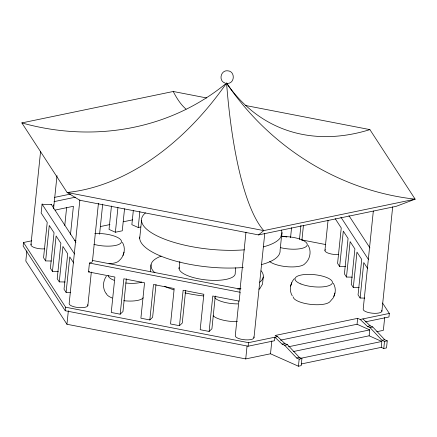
<?xml version="1.0" encoding="UTF-8"?>
<svg xmlns="http://www.w3.org/2000/svg" width="437" height="437" viewBox="0 0 437 437"><rect width="100%" height="100%" fill="white"/><g stroke="black" fill="none" stroke-linecap="round" stroke-linejoin="round"><path stroke-width="0.66" d="M31.786 240.787L23.516 242.508L23.15 246.053L65.244 310.751L248.145 346.213L274.507 340.74L274.873 337.195L282.122 344.127L284.662 345.257L296.63 357.996L299.165 359.127L301.918 358.558L301.186 365.643L298.433 366.217L270.503 353.779L245.731 358.924L66.954 324.265L25.816 261.026L26.859 250.898M44.65 248.855A9.406 3.032 5.9 0 1 30.945 244.769L40.597 151.333M75.918 242.278L51.2 204.292L49.228 204.565A9.406 3.032 5.9 0 1 42.089 204.117L41.144 212.966L47.223 222.313L43.563 257.743L45.623 260.905L51.49 261.02M51.162 204.653L51.2 204.292M45.623 260.905L49.283 225.476L54.051 232.801L50.386 268.231L52.445 271.393L58.318 271.508M53.549 206.067L53.68 204.806M53.571 208.831L57.001 175.652M52.445 271.393L56.105 235.964L60.874 243.289L57.214 278.719L59.274 281.881L65.146 281.996M64.769 225.519L66.637 207.466M59.274 281.881L62.933 246.452L67.702 253.777L64.037 289.207L66.096 292.369L70.663 292.457M70.499 234.363L73.4 206.28L55.057 210.093M66.096 292.369L69.762 256.934L73.689 262.976M65.244 310.751L65.61 307.206L23.516 242.508M66.954 324.265L68.352 310.762M79.867 199.949L69.166 303.535A9.406 3.032 5.9 0 0 70.226 305.173L71.635 305.955A9.406 3.032 5.9 0 0 82.872 307.626A9.406 3.032 5.9 0 0 87.651 304.698M126.353 278.79L122.966 311.548L120.18 314.198L111.244 312.466L114.904 277.031L88.531 271.918L89.443 263.063A9.406 3.032 5.9 0 0 92.453 261.222L98.44 203.26M87.875 305.512L91.328 272.087M99.581 234.21L102.69 204.128M111.457 206.013L109.037 229.409L115.384 232.238L122.267 230.807L124.545 208.744M115.384 232.238L117.941 207.499M120.18 314.198L123.846 278.768L144.554 282.783L140.889 318.212L149.831 319.944L152.617 317.295L155.998 284.536M133.312 210.634L131.865 224.673L138.212 227.497L140.714 226.978M138.212 227.497L139.867 211.453M139.698 238.351L141.528 220.636M150.317 271.825L151.049 264.74M149.831 319.944L153.491 284.514L174.199 288.529L170.539 323.964L179.476 325.696L182.262 323.047L185.649 290.288M179.094 268.733L179.847 261.424M179.476 325.696L183.141 290.261L203.85 294.276L200.184 329.711L209.126 331.443L211.912 328.793L215.294 296.035M209.126 331.443L212.786 296.013L239.165 301.126L240.077 292.266A9.406 3.032 5.9 0 1 239.858 291.452L245.987 232.145M235.751 267.717L235.204 273.032A28.219 9.095 5.9 0 1 206.674 279.975A28.219 9.095 5.9 0 1 179.159 267.542M238.87 300.978L235.281 335.747A9.401 3.032 5.9 0 0 245.485 339.844A9.401 3.032 5.9 0 0 253.766 336.911M245.731 358.924L247.052 346.099M248.145 346.213L248.511 342.668L277.626 336.621L284.875 343.558L287.415 344.689L299.383 357.428L301.918 358.558M253.99 337.719L264.762 233.456M263.249 277.025L262.517 284.116L259.846 288.557M281.925 232.55L280.095 250.264A70.554 22.735 5.9 0 1 261.435 264.593M270.503 353.779L271.825 340.958M290.539 237.701L291.577 227.672M299.482 239.432L300.929 225.394M301.918 240.126L303.442 225.421M298.433 366.217L299.165 359.127M324.942 250.423L328.05 220.335M345.514 266.663L339.642 266.554L343.307 231.118L348.076 238.444L344.411 273.879L346.47 277.042L352.342 277.151M346.47 277.042L350.13 241.606L354.899 248.932L351.239 284.367L353.298 287.53L359.165 287.639M353.298 287.53L356.958 252.094L361.727 259.42L358.061 294.855L360.121 298.012L364.687 298.1M362.956 318.906L370.21 325.838L372.745 326.969L384.713 339.707L387.253 340.838L386.516 347.923L383.768 348.497L381.228 347.366L381.834 341.461L369.139 335.807L369.751 329.902L357.051 324.249L357.663 318.344L275.086 335.49L277.626 336.621M360.121 298.012L363.781 262.582L367.714 268.618M373.335 211.011L363.185 309.183A9.406 3.032 5.9 0 0 369.757 312.821A9.406 3.032 5.9 0 0 380.458 312.531L381.479 311.903A9.406 3.032 5.9 0 0 381.676 310.346M381.9 311.16L392.672 206.892M384.686 317.524L383.358 330.345L376.841 331.699M383.768 348.497L384.5 341.412L381.96 340.281L369.992 327.542L367.457 326.412L360.203 319.474L357.663 318.344M382.544 303.016L389.318 313.433L388.952 316.972L365.228 321.9M108.966 263.773A18.813 6.063 5.9 0 0 119.17 260.605C124.337 256.328 125.987 248.096 122.371 242.317M291.108 284.52C289.611 288.251 290.294 292.495 292.277 295.909M334.491 294.598C335.987 290.873 335.31 286.623 333.322 283.209M122.972 255.514L124.037 252.133M291.2 284.252L292.364 281.253L294.281 278.686M293.167 296.87A18.813 6.063 5.9 0 0 310.013 304.305A18.813 6.063 5.9 0 0 330.11 301.497L333.234 297.87L334.398 294.866M290.616 286.088L291.687 282.712M333.917 296.412L334.982 293.03M30.945 244.769L31.355 244.026M106.333 276.26C102.739 281.368 102.427 288.496 106.175 293.637M258.546 234.909L263.757 230.605L415.15 199.168L369.893 129.609A248.953 167.803 -66 0 1 226.557 83.09A248.953 227.213 46.4 0 1 21.85 122.912L67.107 192.477L79.769 200.25L258.546 234.909L396.173 206.335L415.15 199.168A248.953 227.213 46.4 0 1 226.557 83.09A248.953 167.803 -66 0 1 67.107 192.477L263.757 230.605A248.953 59.405 -88.9 0 1 226.557 83.09M21.85 122.912L173.243 91.48L206.685 97.964M54.33 197.431L70.335 194.104M54.008 201.643L75.35 197.207M100.603 226.503L109.955 224.558M123.316 221.783L132.668 219.844M74.743 240.678L75.994 240.416M360.203 319.474L389.318 313.433M280.467 340.155L357.051 324.249M282.122 344.127L284.875 343.558M367.457 326.412L370.21 325.838M284.662 345.257L287.415 344.689M369.992 327.542L372.745 326.969M288.502 346.77L369.751 329.902M293.222 351.572L369.139 335.807M296.63 357.996L299.383 357.428M381.96 340.281L384.713 339.707M300.59 358.329L381.834 341.461M384.5 341.412L387.253 340.838M301.312 363.961L381.228 347.366M227.371 83.423C234.997 83.56 235.335 71.215 227.797 70.81C220.767 69.756 218.15 80.976 225.017 83.019M245.479 105.486L369.893 129.609M280.882 235.871L286.907 237.04M301.639 239.891L325.745 244.567M92.229 260.408L240.186 289.097M89.443 263.063L240.077 292.266M65.61 307.206L248.511 342.668M42.056 204.106L74.53 254.006M348.912 215.616L369.942 247.926M340.887 217.14L368.555 259.654M335.174 218.626L341.248 227.956L337.588 263.391L339.642 266.554M308.112 245.354C311.756 251.117 310.117 259.376 304.95 263.648A18.813 6.063 5.9 0 1 288.589 266.832A18.813 6.063 5.9 0 1 269.667 261.55M338.648 254.509A9.406 3.032 5.9 0 1 327.417 252.837L326.007 252.056A9.406 3.032 5.9 0 1 325.357 249.674M89.629 271.628A9.406 3.032 5.9 0 1 88.531 271.918M259.846 288.557A56.444 18.19 5.9 0 1 258.961 289.294M203.484 295.947A56.444 18.19 5.9 0 1 184.938 292.872M173.811 289.835A56.444 18.19 5.9 0 1 164.678 286.339M261.129 270.814A56.444 18.19 5.9 0 1 259.698 282.204M240.967 288.606A56.444 18.19 5.9 0 1 237.602 289.059M154.906 272.764A56.444 18.19 5.9 0 1 161.122 256.148M243.256 267.499A70.554 22.735 5.9 0 1 172.888 260.299A70.554 22.735 5.9 0 1 139.72 237.029M281.368 230.113A70.554 22.735 5.9 0 1 263.265 246.878M244.436 249.833A70.554 22.735 5.9 0 1 165.82 239.634A70.554 22.735 5.9 0 1 145.499 212.874M94.742 233.566A18.813 6.063 5.9 0 1 121.486 241.694A18.813 6.063 5.9 0 1 93.922 244.365M237.411 321.588A18.813 6.063 5.9 0 1 213.152 315.787M237.919 303.895A18.813 6.063 5.9 0 1 214.589 297.657M143.254 297.799A18.813 6.063 5.9 0 1 123.835 300.716M112.243 298.023A18.813 6.063 5.9 0 1 106.42 293.773M141.796 282.078A18.813 6.063 5.9 0 1 125.67 283.001M114.073 280.308A18.813 6.063 5.9 0 1 108.125 275.512M281.078 236.597A18.813 6.063 5.9 0 1 307.255 244.736A18.813 6.063 5.9 0 1 280.374 247.604M186.025 109.086A248.953 59.405 -88.9 0 1 173.243 91.48M300.885 283.952A18.813 6.063 5.9 0 0 331.945 283.782A18.813 6.063 5.9 0 0 308.32 274.37A18.813 6.063 5.9 0 0 300.885 283.952"/></g></svg>
